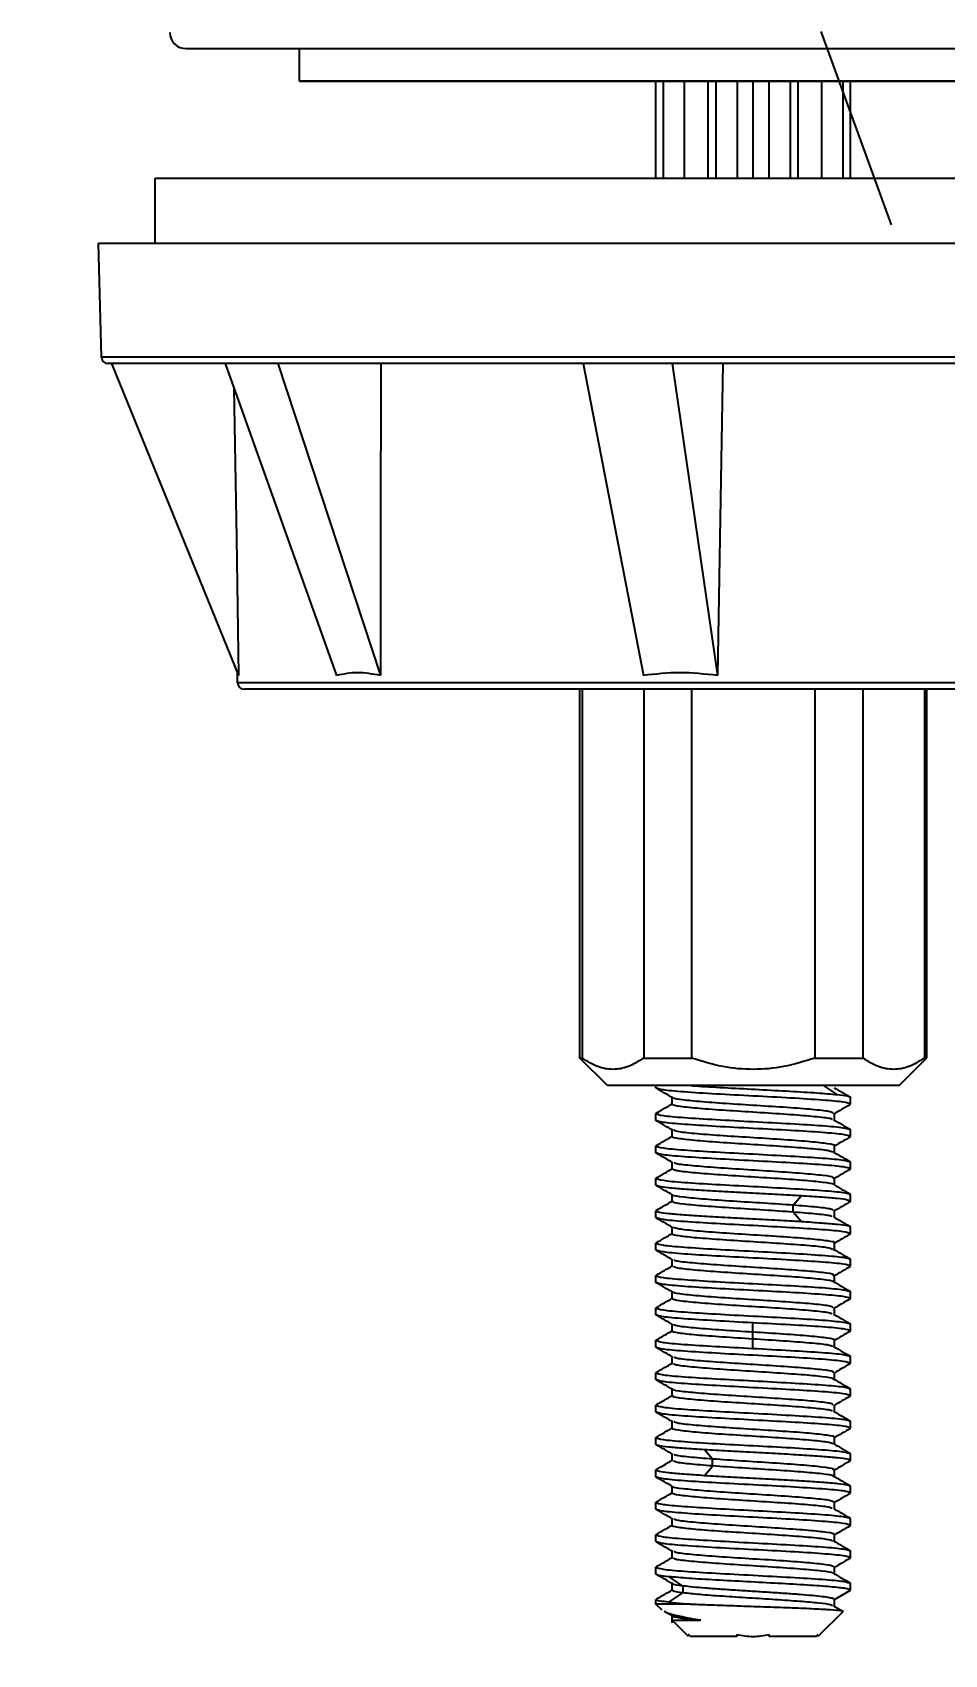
# Model space of a CAD drawing. Header units: millimetres. Extents: x 601 to 1195, y -1757 to -1337.
# Drawn here: x 692.1 to 720.2, y -1670.3 to -1620.2 of the extents above; entities that cross this region are included whole.
import ezdxf

# ---------------------------------------------------------------- set-up
doc = ezdxf.new("R2010")
doc.units = ezdxf.units.MM
doc.header["$LTSCALE"] = 0.1
doc.linetypes.add('CENTERX2', pattern=[101.6, 63.5, -12.7, 12.7, -12.7])
doc.layers.get('0').update_dxf_attribs({"lineweight": 13})
doc.layers.add('CENTER', color=1, linetype='CENTERX2')
doc.layers.add('DIM', color=3, linetype='Continuous', lineweight=9)
doc.styles.get("Standard").update_dxf_attribs({"font": 'arial.ttf'})
doc.dimstyles.new('ISO-25', dxfattribs={"dimtxt": 2.5, "dimasz": 2.5, "dimexe": 1.25, "dimexo": 0.625, "dimtad": 1, "dimtxsty": 'Standard', "dimcen": 2.5, "dimadec": 0, "dimazin": 0, "dimtfac": 1, "dimtmove": 0, "dimatfit": 3, "dimfxl": 0, "dimarcsym": 0})

# ---------------------------------------------------------------- blocks, each defined once
blk = doc.blocks.new('*D85')
at = {"layer": 'Defpoints', "color": 0}
for p in [(721.294, -1488.376), (692.056, -1553.371), (712.748, -1560.584), (718.649, -1626.434), (721.294, -1682.788)]:
    blk.add_point(p, dxfattribs=at)
at = {"layer": 'DIM', "color": 0, "linetype": 'ByBlock', "lineweight": -2}
blk.add_arc((721.294, -1633.701), 73.614, 91.9459, 108.0541, dxfattribs=at)
at = {"layer": 'DIM', "color": 0}
for points in [[(718.787, -1559.712), (718.801, -1560.545), (721.294, -1560.086)], [(698.616, -1564.105), (698.344, -1563.317), (696.116, -1564.526)]]:
    blk.add_solid(points, dxfattribs=at)
at = {"layer": 'DIM', "color": 0, "insert": (707.959, -1558.075), "char_height": 5, "attachment_point": 5, "rotation": 10}
blk.add_mtext('20°', dxfattribs=at)

msp = doc.modelspace()

# ---------------------------------------------------------------- linework, layer by layer
at = {"color": 7, "linetype": 'Continuous', "lineweight": 25}
for p, q in [((696.793, -1620.735), (745.793, -1620.735)), ((700.293, -1621.735), (700.293, -1620.735)), ((700.293, -1621.735), (700.293, -1620.735)), ((700.293, -1621.735), (742.293, -1621.735)), ((742.293, -1621.735), (700.293, -1621.735)), ((711.293, -1624.735), (711.293, -1621.735)), ((711.521, -1624.735), (711.521, -1621.735)), ((712.172, -1624.735), (712.172, -1621.735)), ((712.904, -1624.735), (712.904, -1621.735)), ((713.145, -1624.735), (713.145, -1621.735)), ((713.805, -1624.735), (713.805, -1621.735)), ((714.293, -1624.735), (714.293, -1621.735)), ((714.781, -1624.735), (714.781, -1621.735)), ((715.441, -1624.735), (715.441, -1621.735)), ((715.682, -1624.735), (715.682, -1621.735)), ((716.414, -1624.735), (716.414, -1621.735)), ((717.065, -1624.735), (717.065, -1621.735)), ((717.293, -1624.735), (717.293, -1621.735)), ((695.838, -1626.735), (695.838, -1624.735)), ((695.838, -1624.735), (721.693, -1624.735)), ((694.185, -1630.258), (694.093, -1626.735)), ((694.093, -1626.735), (745.887, -1626.735)), ((697.594, -1630.258), (694.185, -1630.258)), ((745.795, -1630.258), (697.594, -1630.258)), ((697.77, -1630.454), (694.386, -1630.454)), ((694.491, -1630.454), (698.415, -1640.081)), ((745.619, -1630.454), (697.77, -1630.454)), ((698.001, -1630.454), (701.438, -1640.081)), ((699.631, -1630.454), (702.795, -1640.081)), ((709.046, -1630.454), (710.905, -1640.081)), ((711.788, -1630.454), (713.189, -1640.081)), ((698.385, -1640.306), (698.38, -1639.994)), ((742.333, -1640.306), (698.385, -1640.306)), ((742.155, -1640.504), (698.586, -1640.504)), ((708.943, -1651.885), (708.943, -1640.504)), ((709.011, -1640.504), (709.011, -1651.885)), ((710.915, -1640.504), (710.915, -1651.885)), ((712.39, -1640.504), (712.39, -1651.885)), ((716.196, -1640.504), (716.196, -1651.885)), ((717.671, -1640.504), (717.671, -1651.885)), ((719.575, -1640.504), (719.575, -1651.885)), ((719.643, -1640.504), (719.643, -1651.885)), ((708.943, -1651.885), (709.011, -1651.885)), ((709.793, -1652.735), (708.943, -1651.885)), ((710.915, -1651.885), (712.39, -1651.885)), ((716.196, -1651.885), (717.671, -1651.885)), ((718.793, -1652.735), (719.643, -1651.885)), ((719.575, -1651.885), (719.643, -1651.885)), ((718.793, -1652.735), (709.793, -1652.735)), ((711.293, -1652.809), (711.293, -1652.735)), ((716.878, -1653.014), (716.447, -1652.725)), ((711.794, -1653.31), (711.794, -1653.106)), ((717.239, -1653.324), (717.293, -1653.309)), ((717.293, -1653.309), (717.293, -1653.097)), ((711.357, -1653.58), (711.293, -1653.597)), ((711.293, -1653.809), (711.293, -1653.597)), ((716.792, -1653.596), (716.792, -1653.8)), ((711.793, -1654.31), (711.793, -1654.106)), ((717.233, -1654.325), (717.293, -1654.309)), ((717.293, -1654.309), (717.293, -1654.097)), ((711.354, -1654.581), (711.293, -1654.597)), ((711.293, -1654.809), (711.293, -1654.597)), ((716.793, -1654.596), (716.793, -1654.801)), ((711.793, -1655.311), (711.793, -1655.106)), ((717.229, -1655.326), (717.293, -1655.309)), ((717.293, -1655.309), (717.293, -1655.097)), ((711.347, -1655.583), (711.293, -1655.597)), ((711.293, -1655.809), (711.293, -1655.597)), ((716.792, -1655.596), (716.792, -1655.801)), ((711.795, -1656.31), (711.795, -1656.107)), ((715.527, -1656.641), (715.527, -1656.43)), ((715.528, -1656.429), (715.775, -1656.14)), ((717.247, -1656.321), (717.293, -1656.309)), ((717.293, -1656.309), (717.293, -1656.097)), ((711.345, -1656.583), (711.293, -1656.597)), ((711.293, -1656.809), (711.293, -1656.597)), ((715.775, -1656.931), (715.528, -1656.642)), ((716.793, -1656.596), (716.793, -1656.801)), ((711.794, -1657.311), (711.794, -1657.106)), ((717.248, -1657.321), (717.293, -1657.309)), ((717.293, -1657.309), (717.293, -1657.097)), ((711.347, -1657.583), (711.293, -1657.597)), ((711.293, -1657.809), (711.293, -1657.597)), ((716.792, -1657.597), (716.792, -1657.801)), ((711.795, -1658.31), (711.795, -1658.107)), ((717.243, -1658.322), (717.293, -1658.309)), ((717.293, -1658.309), (717.293, -1658.097)), ((711.351, -1658.582), (711.293, -1658.597)), ((711.293, -1658.809), (711.293, -1658.597)), ((716.79, -1658.596), (716.79, -1658.8)), ((711.796, -1659.31), (711.796, -1659.107)), ((717.24, -1659.323), (717.293, -1659.309)), ((717.293, -1659.309), (717.293, -1659.097)), ((711.351, -1659.582), (711.293, -1659.597)), ((711.293, -1659.809), (711.293, -1659.597)), ((716.79, -1659.596), (716.79, -1659.8)), ((711.796, -1660.31), (711.796, -1660.106)), ((714.281, -1660.346), (714.278, -1660.057)), ((714.281, -1660.558), (714.281, -1660.347)), ((717.233, -1660.325), (717.293, -1660.309)), ((717.293, -1660.309), (717.293, -1660.097)), ((711.353, -1660.581), (711.293, -1660.597)), ((711.293, -1660.809), (711.293, -1660.597)), ((714.278, -1660.848), (714.281, -1660.559)), ((716.79, -1660.596), (716.79, -1660.8)), ((711.796, -1661.31), (711.796, -1661.106)), ((717.236, -1661.324), (717.293, -1661.309)), ((717.293, -1661.309), (717.293, -1661.097)), ((711.345, -1661.583), (711.293, -1661.597)), ((711.293, -1661.809), (711.293, -1661.597)), ((716.79, -1661.596), (716.79, -1661.8)), ((711.796, -1662.31), (711.796, -1662.106)), ((717.236, -1662.324), (717.293, -1662.309)), ((717.293, -1662.309), (717.293, -1662.097)), ((711.342, -1662.584), (711.293, -1662.597)), ((711.293, -1662.809), (711.293, -1662.597)), ((716.791, -1662.596), (716.791, -1662.8)), ((711.794, -1663.309), (711.794, -1663.106)), ((717.24, -1663.323), (717.293, -1663.309)), ((717.293, -1663.309), (717.293, -1663.097)), ((711.338, -1663.585), (711.293, -1663.597)), ((711.293, -1663.809), (711.293, -1663.597)), ((713.036, -1664.262), (712.785, -1663.974)), ((716.792, -1663.596), (716.792, -1663.8)), ((711.793, -1664.31), (711.793, -1664.105)), ((713.037, -1664.475), (713.037, -1664.264)), ((717.241, -1664.323), (717.293, -1664.309)), ((717.293, -1664.309), (717.293, -1664.097)), ((711.339, -1664.585), (711.293, -1664.597)), ((711.293, -1664.809), (711.293, -1664.597)), ((712.785, -1664.765), (713.036, -1664.476)), ((716.791, -1664.596), (716.791, -1664.799)), ((711.794, -1665.31), (711.794, -1665.105)), ((717.238, -1665.324), (717.293, -1665.309)), ((717.293, -1665.309), (717.293, -1665.097)), ((711.357, -1665.58), (711.293, -1665.597)), ((711.293, -1665.809), (711.293, -1665.597)), ((716.793, -1665.595), (716.793, -1665.8)), ((711.793, -1666.31), (711.793, -1666.106)), ((717.231, -1666.326), (717.293, -1666.309)), ((717.293, -1666.309), (717.293, -1666.097)), ((711.353, -1666.581), (711.293, -1666.597)), ((711.293, -1666.809), (711.293, -1666.597)), ((716.793, -1666.597), (716.793, -1666.801)), ((711.794, -1667.311), (711.794, -1667.106)), ((717.229, -1667.326), (717.293, -1667.309)), ((717.293, -1667.309), (717.293, -1667.097)), ((711.347, -1667.583), (711.293, -1667.597)), ((711.293, -1667.809), (711.293, -1667.597)), ((712.126, -1668.18), (711.693, -1667.891)), ((716.792, -1667.596), (716.792, -1667.801)), ((711.693, -1668.681), (712.126, -1668.392)), ((711.796, -1668.314), (711.796, -1668.102)), ((712.127, -1668.392), (712.127, -1668.181)), ((717.285, -1668.319), (716.791, -1668.605)), ((717.247, -1668.323), (717.293, -1668.309)), ((717.293, -1668.309), (717.293, -1668.097)), ((711.293, -1668.735), (711.293, -1668.597)), ((711.486, -1668.929), (711.293, -1668.735)), ((712.351, -1668.735), (711.293, -1668.735)), ((711.808, -1669.115), (711.543, -1668.961)), ((711.692, -1668.681), (712.351, -1668.735)), ((717.063, -1668.965), (716.287, -1669.742)), ((716.772, -1668.789), (717.039, -1668.943)), ((716.791, -1668.596), (716.791, -1668.8)), ((711.793, -1669.235), (712.287, -1669.729)), ((711.794, -1669.311), (711.794, -1669.107)), ((713.787, -1669.735), (712.357, -1669.735)), ((716.229, -1669.735), (714.787, -1669.735))]:
    msp.add_line(p, q, dxfattribs=at)
at = {"color": 7, "linetype": 'Continuous', "lineweight": 25, "flags": 128}
for points in [[(702.803, -1630.454), (702.798, -1635.845), (702.795, -1640.081)], [(713.354, -1630.454), (713.261, -1635.845), (713.189, -1640.081)], [(698.273, -1631.217), (698.347, -1635.845), (698.415, -1640.081)]]:
    msp.add_lwpolyline(points, dxfattribs=at)
at = {"color": 7, "linetype": 'Continuous', "lineweight": 25}
for centre, radius, start in [((696.793, -1620.235), 0.5, 180), ((694.386, -1630.253), 0.201, 181.5), ((698.586, -1640.303), 0.201, 181)]:
    msp.add_arc(centre, radius, start, 270, dxfattribs=at)
for points in [[(702.795, -1640.081), (702.554, -1640.038), (702.072, -1639.951), (701.649, -1640.038), (701.438, -1640.081)], [(713.189, -1640.081), (712.801, -1640.038), (712.025, -1639.951), (711.278, -1640.038), (710.905, -1640.081)], [(717.293, -1653.309), (717.248, -1653.288), (717.158, -1653.246), (716.464, -1653.184), (715.472, -1653.121), (714.293, -1653.059), (713.114, -1652.996), (712.122, -1652.934), (711.428, -1652.871), (711.338, -1652.83), (711.293, -1652.809)], [(716.879, -1653.013), (716.999, -1653.027), (717.238, -1653.055), (717.275, -1653.083), (717.293, -1653.097)], [(711.293, -1653.597), (711.338, -1653.618), (711.428, -1653.66), (712.122, -1653.722), (713.114, -1653.785), (714.293, -1653.847), (715.472, -1653.91), (716.464, -1653.972), (717.158, -1654.035), (717.248, -1654.077), (717.293, -1654.097)], [(717.293, -1654.309), (717.248, -1654.288), (717.158, -1654.246), (716.464, -1654.184), (715.472, -1654.121), (714.293, -1654.059), (713.114, -1653.996), (712.122, -1653.934), (711.428, -1653.871), (711.338, -1653.83), (711.293, -1653.809)], [(711.293, -1654.597), (711.338, -1654.618), (711.428, -1654.66), (712.122, -1654.722), (713.114, -1654.785), (714.293, -1654.847), (715.472, -1654.91), (716.464, -1654.972), (717.158, -1655.035), (717.248, -1655.077), (717.293, -1655.097)], [(717.293, -1655.309), (717.248, -1655.288), (717.158, -1655.246), (716.464, -1655.184), (715.472, -1655.121), (714.293, -1655.059), (713.114, -1654.996), (712.122, -1654.934), (711.428, -1654.871), (711.338, -1654.83), (711.293, -1654.809)], [(711.293, -1655.597), (711.338, -1655.618), (711.428, -1655.66), (712.122, -1655.722), (713.114, -1655.785), (714.293, -1655.847), (715.472, -1655.91), (716.464, -1655.972), (717.158, -1656.035), (717.248, -1656.077), (717.293, -1656.097)], [(715.776, -1656.141), (715.539, -1656.127), (715.066, -1656.1), (714.277, -1656.058), (713.496, -1656.016), (712.767, -1655.975), (712.142, -1655.933), (711.665, -1655.892), (711.352, -1655.85), (711.313, -1655.823), (711.293, -1655.809)], [(717.293, -1656.309), (717.273, -1656.295), (717.233, -1656.267), (716.913, -1656.225), (716.434, -1656.183), (715.995, -1656.155), (715.776, -1656.141)], [(711.293, -1656.597), (711.313, -1656.611), (711.352, -1656.639), (711.665, -1656.681), (712.142, -1656.722), (712.767, -1656.764), (713.496, -1656.805), (714.277, -1656.847), (715.066, -1656.888), (715.539, -1656.916), (715.776, -1656.93)], [(717.293, -1657.309), (717.248, -1657.288), (717.158, -1657.246), (716.464, -1657.184), (715.472, -1657.121), (714.293, -1657.059), (713.114, -1656.996), (712.122, -1656.934), (711.428, -1656.871), (711.338, -1656.83), (711.293, -1656.809)], [(715.776, -1656.93), (715.995, -1656.944), (716.434, -1656.972), (716.913, -1657.014), (717.233, -1657.056), (717.273, -1657.083), (717.293, -1657.097)], [(711.293, -1657.597), (711.338, -1657.618), (711.428, -1657.66), (712.122, -1657.722), (713.114, -1657.785), (714.293, -1657.847), (715.472, -1657.91), (716.464, -1657.972), (717.158, -1658.035), (717.248, -1658.077), (717.293, -1658.097)], [(717.293, -1658.309), (717.248, -1658.288), (717.158, -1658.246), (716.464, -1658.184), (715.472, -1658.121), (714.293, -1658.059), (713.114, -1657.996), (712.122, -1657.934), (711.428, -1657.871), (711.338, -1657.83), (711.293, -1657.809)], [(711.293, -1658.597), (711.338, -1658.618), (711.428, -1658.66), (712.122, -1658.722), (713.114, -1658.785), (714.293, -1658.847), (715.472, -1658.91), (716.464, -1658.972), (717.158, -1659.035), (717.248, -1659.077), (717.293, -1659.097)], [(717.293, -1659.309), (717.248, -1659.288), (717.158, -1659.246), (716.464, -1659.184), (715.472, -1659.121), (714.293, -1659.059), (713.114, -1658.996), (712.122, -1658.934), (711.428, -1658.871), (711.338, -1658.83), (711.293, -1658.809)], [(711.293, -1659.597), (711.338, -1659.618), (711.428, -1659.66), (712.122, -1659.722), (713.114, -1659.785), (714.293, -1659.847), (715.472, -1659.91), (716.464, -1659.972), (717.158, -1660.035), (717.248, -1660.077), (717.293, -1660.097)], [(714.278, -1660.058), (713.886, -1660.037), (713.103, -1659.996), (712.117, -1659.933), (711.427, -1659.871), (711.338, -1659.83), (711.293, -1659.809)], [(717.293, -1660.309), (717.248, -1660.288), (717.157, -1660.246), (716.459, -1660.183), (715.462, -1660.121), (714.673, -1660.079), (714.278, -1660.058)], [(711.293, -1660.597), (711.338, -1660.618), (711.427, -1660.66), (712.117, -1660.722), (713.103, -1660.784), (713.886, -1660.826), (714.278, -1660.847)], [(717.293, -1661.309), (717.248, -1661.288), (717.158, -1661.246), (716.464, -1661.184), (715.472, -1661.121), (714.293, -1661.059), (713.114, -1660.996), (712.122, -1660.934), (711.428, -1660.871), (711.338, -1660.83), (711.293, -1660.809)], [(714.278, -1660.847), (714.673, -1660.868), (715.462, -1660.909), (716.459, -1660.972), (717.157, -1661.035), (717.248, -1661.077), (717.293, -1661.097)], [(711.293, -1661.597), (711.338, -1661.618), (711.428, -1661.66), (712.122, -1661.722), (713.114, -1661.785), (714.293, -1661.847), (715.472, -1661.91), (716.464, -1661.972), (717.158, -1662.035), (717.248, -1662.077), (717.293, -1662.097)], [(717.293, -1662.309), (717.248, -1662.288), (717.158, -1662.246), (716.464, -1662.184), (715.472, -1662.121), (714.293, -1662.059), (713.114, -1661.996), (712.122, -1661.934), (711.428, -1661.871), (711.338, -1661.83), (711.293, -1661.809)], [(711.293, -1662.597), (711.338, -1662.618), (711.428, -1662.66), (712.122, -1662.722), (713.114, -1662.785), (714.293, -1662.847), (715.472, -1662.91), (716.464, -1662.972), (717.158, -1663.035), (717.248, -1663.077), (717.293, -1663.097)], [(717.293, -1663.309), (717.248, -1663.288), (717.158, -1663.246), (716.464, -1663.184), (715.472, -1663.121), (714.293, -1663.059), (713.114, -1662.996), (712.122, -1662.934), (711.428, -1662.871), (711.338, -1662.83), (711.293, -1662.809)], [(711.293, -1663.597), (711.338, -1663.618), (711.428, -1663.66), (712.122, -1663.722), (713.114, -1663.785), (714.293, -1663.847), (715.472, -1663.91), (716.464, -1663.972), (717.158, -1664.035), (717.248, -1664.077), (717.293, -1664.097)], [(712.784, -1663.975), (712.569, -1663.961), (712.137, -1663.933), (711.666, -1663.892), (711.352, -1663.85), (711.313, -1663.823), (711.293, -1663.809)], [(717.293, -1664.309), (717.273, -1664.295), (717.233, -1664.267), (716.917, -1664.225), (716.437, -1664.184), (715.806, -1664.142), (715.072, -1664.1), (714.287, -1664.058), (713.494, -1664.017), (713.021, -1663.989), (712.784, -1663.975)], [(711.293, -1664.597), (711.313, -1664.611), (711.352, -1664.639), (711.666, -1664.681), (712.137, -1664.722), (712.569, -1664.75), (712.784, -1664.764)], [(717.293, -1665.309), (717.248, -1665.288), (717.158, -1665.246), (716.464, -1665.184), (715.472, -1665.121), (714.293, -1665.059), (713.114, -1664.996), (712.122, -1664.934), (711.428, -1664.871), (711.338, -1664.83), (711.293, -1664.809)], [(712.784, -1664.764), (713.021, -1664.778), (713.494, -1664.805), (714.287, -1664.847), (715.072, -1664.889), (715.806, -1664.931), (716.437, -1664.972), (716.917, -1665.014), (717.233, -1665.056), (717.273, -1665.084), (717.293, -1665.097)], [(711.293, -1665.597), (711.338, -1665.618), (711.428, -1665.66), (712.122, -1665.722), (713.114, -1665.785), (714.293, -1665.847), (715.472, -1665.91), (716.464, -1665.972), (717.158, -1666.035), (717.248, -1666.077), (717.293, -1666.097)], [(717.293, -1666.309), (717.248, -1666.288), (717.158, -1666.246), (716.464, -1666.184), (715.472, -1666.121), (714.293, -1666.059), (713.114, -1665.996), (712.122, -1665.934), (711.428, -1665.871), (711.338, -1665.83), (711.293, -1665.809)], [(711.293, -1666.597), (711.338, -1666.618), (711.428, -1666.66), (712.122, -1666.722), (713.114, -1666.785), (714.293, -1666.847), (715.472, -1666.91), (716.464, -1666.972), (717.158, -1667.035), (717.248, -1667.077), (717.293, -1667.097)], [(717.293, -1667.309), (717.248, -1667.288), (717.158, -1667.246), (716.464, -1667.184), (715.472, -1667.121), (714.293, -1667.059), (713.114, -1666.996), (712.122, -1666.934), (711.428, -1666.871), (711.338, -1666.83), (711.293, -1666.809)], [(711.293, -1667.597), (711.338, -1667.618), (711.428, -1667.66), (712.122, -1667.722), (713.114, -1667.785), (714.293, -1667.847), (715.472, -1667.91), (716.464, -1667.972), (717.158, -1668.035), (717.248, -1668.077), (717.293, -1668.097)], [(711.692, -1667.892), (711.577, -1667.878), (711.346, -1667.85), (711.311, -1667.823), (711.293, -1667.809)], [(717.293, -1668.309), (717.262, -1668.291), (717.199, -1668.257), (716.711, -1668.205), (715.989, -1668.152), (715.081, -1668.1), (714.089, -1668.048), (713.124, -1667.996), (712.263, -1667.944), (711.883, -1667.909), (711.692, -1667.892)], [(711.793, -1669.235), (711.804, -1669.235), (711.827, -1669.235), (712.009, -1669.235), (712.284, -1669.235), (712.544, -1669.235), (712.675, -1669.235)]]:
    msp.add_open_spline(points, degree=3, dxfattribs=at)
for points, knots in [([(710.915, -1651.885), (710.754, -1651.985), (710.445, -1652.179), (709.963, -1652.263), (709.481, -1652.179), (709.171, -1651.985), (709.011, -1651.885)], [0, 0, 0, 0, 0.2583564, 0.500045, 0.7417111, 1, 1, 1, 1]), ([(716.196, -1651.885), (715.876, -1651.985), (715.256, -1652.179), (714.293, -1652.263), (713.329, -1652.179), (712.71, -1651.985), (712.39, -1651.885)], [0, 0, 0, 0, 0.258356, 0.500045, 0.741711, 1, 1, 1, 1]), ([(719.575, -1651.885), (719.415, -1651.985), (719.105, -1652.179), (718.623, -1652.263), (718.141, -1652.179), (717.832, -1651.985), (717.671, -1651.885)], [0, 0, 0, 0, 0.258356, 0.500045, 0.741711, 1, 1, 1, 1]), ([(711.811, -1653.115), (711.727, -1653.066), (711.557, -1652.967), (711.387, -1652.869), (711.302, -1652.82)], [0, 0, 0, 0, 0.499781, 1, 1, 1, 1]), ([(712.375, -1652.735), (712.454, -1652.741), (712.762, -1652.765), (713.499, -1652.805), (714.475, -1652.857), (715.441, -1652.909), (716.302, -1652.961), (716.686, -1652.995), (716.879, -1653.013)], [0, 0, 0, 0, 0.064145, 0.251316, 0.438487, 0.625658, 0.812829, 1, 1, 1, 1]), ([(716.788, -1652.803), (716.873, -1652.852), (717.042, -1652.95), (717.211, -1653.048), (717.296, -1653.097)], [0, 0, 0, 0, 0.4999554, 1, 1, 1, 1]), ([(711.305, -1653.584), (711.389, -1653.535), (711.553, -1653.44), (711.716, -1653.345), (711.794, -1653.3)], [0, 0, 0, 0, 0.520263, 1, 1, 1, 1]), ([(716.728, -1653.789), (716.723, -1653.781), (716.707, -1653.752), (716.297, -1653.704), (715.578, -1653.642), (714.647, -1653.581), (713.671, -1653.52), (712.783, -1653.459), (712.128, -1653.397), (711.799, -1653.347), (711.83, -1653.318), (711.84, -1653.309)], [0, 0, 0, 0, 0.0506371, 0.1782662, 0.3055527, 0.4331657, 0.5604767, 0.6880651, 0.8154096, 0.9429658, 1, 1, 1, 1]), ([(716.756, -1653.596), (716.752, -1653.581), (716.743, -1653.546), (716.304, -1653.491), (715.578, -1653.43), (714.647, -1653.369), (713.671, -1653.307), (712.78, -1653.246), (712.135, -1653.185), (711.816, -1653.141), (711.831, -1653.117), (711.834, -1653.114)], [0, 0, 0, 0, 0.090639, 0.217742, 0.344504, 0.47159, 0.598376, 0.725438, 0.852257, 0.979287, 1, 1, 1, 1]), ([(717.284, -1653.32), (717.199, -1653.369), (717.035, -1653.464), (716.871, -1653.56), (716.792, -1653.605)], [0, 0, 0, 0, 0.518271, 1, 1, 1, 1]), ([(711.812, -1654.116), (711.727, -1654.067), (711.557, -1653.968), (711.387, -1653.87), (711.302, -1653.821)], [0, 0, 0, 0, 0.499787, 1, 1, 1, 1]), ([(716.772, -1653.788), (716.857, -1653.837), (717.027, -1653.936), (717.197, -1654.035), (717.282, -1654.084)], [0, 0, 0, 0, 0.4998245, 1, 1, 1, 1]), ([(711.303, -1654.584), (711.388, -1654.535), (711.552, -1654.44), (711.715, -1654.346), (711.793, -1654.3)], [0, 0, 0, 0, 0.520699, 1, 1, 1, 1]), ([(716.744, -1654.791), (716.707, -1654.775), (716.622, -1654.739), (716.086, -1654.683), (715.275, -1654.621), (714.315, -1654.56), (713.357, -1654.499), (712.52, -1654.438), (711.987, -1654.376), (711.745, -1654.333), (711.806, -1654.311), (711.813, -1654.308)], [0, 0, 0, 0, 0.097129, 0.223991, 0.350854, 0.47776, 0.604578, 0.731525, 0.8583, 0.985283, 1, 1, 1, 1]), ([(716.783, -1654.597), (716.787, -1654.595), (716.849, -1654.574), (716.616, -1654.531), (716.102, -1654.47), (715.272, -1654.409), (714.317, -1654.348), (713.352, -1654.287), (712.531, -1654.225), (711.974, -1654.168), (711.878, -1654.131), (711.835, -1654.114)], [0, 0, 0, 0, 0.0083077, 0.1351953, 0.2620389, 0.3888824, 0.5157699, 0.6425684, 0.7694964, 0.8962523, 1, 1, 1, 1]), ([(717.283, -1654.322), (717.198, -1654.371), (717.034, -1654.466), (716.871, -1654.56), (716.793, -1654.606)], [0, 0, 0, 0, 0.520738, 1, 1, 1, 1]), ([(711.814, -1655.118), (711.729, -1655.069), (711.559, -1654.97), (711.389, -1654.872), (711.304, -1654.822)], [0, 0, 0, 0, 0.499814, 1, 1, 1, 1]), ([(716.774, -1654.79), (716.859, -1654.839), (717.029, -1654.938), (717.199, -1655.036), (717.284, -1655.085)], [0, 0, 0, 0, 0.499791, 1, 1, 1, 1]), ([(711.301, -1655.586), (711.386, -1655.537), (711.55, -1655.442), (711.714, -1655.347), (711.793, -1655.301)], [0, 0, 0, 0, 0.518313, 1, 1, 1, 1]), ([(716.757, -1655.791), (716.759, -1655.789), (716.778, -1655.766), (716.47, -1655.723), (715.843, -1655.662), (714.958, -1655.601), (713.984, -1655.539), (713.05, -1655.478), (712.309, -1655.417), (711.856, -1655.361), (711.836, -1655.325), (711.828, -1655.309)], [0, 0, 0, 0, 0.0149267, 0.1420225, 0.2687932, 0.3959051, 0.5226617, 0.6497806, 0.7765344, 0.9036509, 1, 1, 1, 1]), ([(716.749, -1655.597), (716.76, -1655.588), (716.797, -1655.56), (716.48, -1655.511), (715.842, -1655.449), (714.959, -1655.388), (713.984, -1655.327), (713.048, -1655.266), (712.313, -1655.204), (711.89, -1655.155), (711.865, -1655.125), (711.857, -1655.116)], [0, 0, 0, 0, 0.05136, 0.178915, 0.306144, 0.433715, 0.560929, 0.688507, 0.815718, 0.943293, 1, 1, 1, 1]), ([(717.282, -1655.322), (717.197, -1655.372), (717.033, -1655.466), (716.87, -1655.561), (716.792, -1655.606)], [0, 0, 0, 0, 0.520849, 1, 1, 1, 1]), ([(711.814, -1656.118), (711.729, -1656.069), (711.559, -1655.97), (711.39, -1655.872), (711.305, -1655.822)], [0, 0, 0, 0, 0.499845, 1, 1, 1, 1]), ([(716.775, -1655.791), (716.86, -1655.84), (717.03, -1655.939), (717.2, -1656.037), (717.285, -1656.087)], [0, 0, 0, 0, 0.49978, 1, 1, 1, 1]), ([(711.301, -1656.587), (711.386, -1656.538), (711.551, -1656.442), (711.715, -1656.347), (711.795, -1656.301)], [0, 0, 0, 0, 0.517025, 1, 1, 1, 1]), ([(715.527, -1656.641), (715.232, -1656.621), (714.64, -1656.58), (713.655, -1656.519), (712.766, -1656.457), (712.127, -1656.396), (711.791, -1656.347), (711.828, -1656.318), (711.839, -1656.309)], [0, 0, 0, 0, 0.1839762, 0.36836, 0.5525104, 0.7368443, 0.9210605, 1, 1, 1, 1]), ([(715.528, -1656.429), (715.233, -1656.408), (714.64, -1656.367), (713.656, -1656.306), (712.762, -1656.245), (712.136, -1656.184), (711.81, -1656.141), (711.827, -1656.118), (711.828, -1656.116)], [0, 0, 0, 0, 0.195689, 0.391811, 0.587684, 0.783753, 0.979697, 1, 1, 1, 1]), ([(716.758, -1656.596), (716.751, -1656.581), (716.734, -1656.546), (716.306, -1656.49), (715.787, -1656.449), (715.528, -1656.429)], [0, 0, 0, 0, 0.269465, 0.635137, 1, 1, 1, 1]), ([(717.29, -1656.318), (717.205, -1656.367), (717.039, -1656.463), (716.874, -1656.559), (716.793, -1656.606)], [0, 0, 0, 0, 0.512581, 1, 1, 1, 1]), ([(711.805, -1657.113), (711.72, -1657.064), (711.55, -1656.965), (711.38, -1656.867), (711.296, -1656.817)], [0, 0, 0, 0, 0.499847, 1, 1, 1, 1]), ([(716.727, -1656.789), (716.72, -1656.78), (716.698, -1656.751), (716.299, -1656.702), (715.784, -1656.661), (715.527, -1656.641)], [0, 0, 0, 0, 0.170361, 0.58564, 1, 1, 1, 1]), ([(716.77, -1656.788), (716.855, -1656.837), (717.025, -1656.936), (717.195, -1657.035), (717.281, -1657.084)], [0, 0, 0, 0, 0.499744, 1, 1, 1, 1]), ([(711.301, -1657.586), (711.386, -1657.537), (711.55, -1657.442), (711.714, -1657.347), (711.794, -1657.301)], [0, 0, 0, 0, 0.5172424, 1, 1, 1, 1]), ([(716.747, -1657.792), (716.709, -1657.775), (716.621, -1657.739), (716.071, -1657.681), (715.259, -1657.62), (714.296, -1657.559), (713.34, -1657.498), (712.506, -1657.437), (711.981, -1657.376), (711.743, -1657.333), (711.803, -1657.311), (711.807, -1657.309)], [0, 0, 0, 0, 0.1014838, 0.2282224, 0.3553161, 0.4820687, 0.6091464, 0.7359233, 0.8629765, 0.9897868, 1, 1, 1, 1]), ([(716.778, -1657.597), (716.783, -1657.595), (716.844, -1657.573), (716.613, -1657.53), (716.085, -1657.469), (715.256, -1657.408), (714.298, -1657.347), (713.335, -1657.286), (712.518, -1657.224), (711.96, -1657.166), (711.867, -1657.128), (711.824, -1657.111)], [0, 0, 0, 0, 0.0114652, 0.1374802, 0.2631361, 0.3891441, 0.5148137, 0.6408057, 0.7664995, 0.892467, 1, 1, 1, 1]), ([(717.29, -1657.317), (717.205, -1657.366), (717.039, -1657.463), (716.873, -1657.559), (716.792, -1657.607)], [0, 0, 0, 0, 0.511359, 1, 1, 1, 1]), ([(711.807, -1658.113), (711.722, -1658.064), (711.552, -1657.965), (711.382, -1657.867), (711.297, -1657.818)], [0, 0, 0, 0, 0.499836, 1, 1, 1, 1]), ([(716.774, -1657.79), (716.859, -1657.84), (717.028, -1657.938), (717.198, -1658.037), (717.283, -1658.086)], [0, 0, 0, 0, 0.499857, 1, 1, 1, 1]), ([(711.305, -1658.585), (711.389, -1658.536), (711.553, -1658.441), (711.716, -1658.346), (711.795, -1658.301)], [0, 0, 0, 0, 0.518629, 1, 1, 1, 1]), ([(716.754, -1658.791), (716.756, -1658.788), (716.773, -1658.765), (716.463, -1658.722), (715.827, -1658.661), (714.941, -1658.6), (713.966, -1658.538), (713.032, -1658.477), (712.301, -1658.416), (711.848, -1658.36), (711.835, -1658.324), (711.83, -1658.309)], [0, 0, 0, 0, 0.015642, 0.142676, 0.2698, 0.39688, 0.523959, 0.651083, 0.778118, 0.905282, 1, 1, 1, 1]), ([(716.748, -1658.596), (716.758, -1658.588), (716.793, -1658.559), (716.473, -1658.509), (715.826, -1658.448), (714.942, -1658.387), (713.966, -1658.326), (713.03, -1658.265), (712.304, -1658.203), (711.874, -1658.153), (711.856, -1658.122), (711.85, -1658.112)], [0, 0, 0, 0, 0.053061, 0.179245, 0.305518, 0.431746, 0.557975, 0.684247, 0.810431, 0.936744, 1, 1, 1, 1]), ([(717.287, -1658.318), (717.202, -1658.368), (717.036, -1658.464), (716.871, -1658.56), (716.79, -1658.607)], [0, 0, 0, 0, 0.513454, 1, 1, 1, 1]), ([(711.81, -1659.115), (711.726, -1659.066), (711.556, -1658.967), (711.386, -1658.868), (711.301, -1658.819)], [0, 0, 0, 0, 0.499818, 1, 1, 1, 1]), ([(716.773, -1658.79), (716.857, -1658.839), (717.027, -1658.938), (717.197, -1659.036), (717.281, -1659.086)], [0, 0, 0, 0, 0.4998554, 1, 1, 1, 1]), ([(711.305, -1659.586), (711.389, -1659.536), (711.553, -1659.441), (711.717, -1659.346), (711.796, -1659.3)], [0, 0, 0, 0, 0.517821, 1, 1, 1, 1]), ([(716.729, -1659.79), (716.723, -1659.781), (716.702, -1659.751), (716.276, -1659.701), (715.548, -1659.64), (714.612, -1659.579), (713.639, -1659.518), (712.753, -1659.456), (712.115, -1659.395), (711.791, -1659.346), (711.829, -1659.317), (711.839, -1659.309)], [0, 0, 0, 0, 0.058393, 0.185376, 0.31266, 0.439619, 0.566919, 0.693863, 0.821171, 0.948112, 1, 1, 1, 1]), ([(716.759, -1659.597), (716.753, -1659.581), (716.738, -1659.545), (716.283, -1659.489), (715.548, -1659.428), (714.613, -1659.366), (713.639, -1659.305), (712.75, -1659.244), (712.122, -1659.183), (711.806, -1659.139), (711.826, -1659.116), (711.829, -1659.113)], [0, 0, 0, 0, 0.0965959, 0.2230879, 0.3498799, 0.4763475, 0.6031555, 0.729609, 0.8564238, 0.9828744, 1, 1, 1, 1]), ([(717.284, -1659.319), (717.199, -1659.369), (717.034, -1659.464), (716.87, -1659.56), (716.79, -1659.606)], [0, 0, 0, 0, 0.515714, 1, 1, 1, 1]), ([(711.812, -1660.115), (711.727, -1660.066), (711.557, -1659.967), (711.387, -1659.869), (711.302, -1659.819)], [0, 0, 0, 0, 0.4998, 1, 1, 1, 1]), ([(716.773, -1659.79), (716.857, -1659.839), (717.027, -1659.938), (717.196, -1660.036), (717.281, -1660.085)], [0, 0, 0, 0, 0.499853, 1, 1, 1, 1]), ([(711.305, -1660.585), (711.39, -1660.536), (711.553, -1660.441), (711.717, -1660.345), (711.796, -1660.3)], [0, 0, 0, 0, 0.518173, 1, 1, 1, 1]), ([(714.281, -1660.558), (713.961, -1660.538), (713.322, -1660.497), (712.5, -1660.436), (711.968, -1660.374), (711.745, -1660.332), (711.804, -1660.31), (711.808, -1660.309)], [0, 0, 0, 0, 0.2450857, 0.4907144, 0.7360322, 0.9815942, 1, 1, 1, 1]), ([(714.281, -1660.346), (713.96, -1660.325), (713.318, -1660.284), (712.512, -1660.223), (711.957, -1660.166), (711.874, -1660.129), (711.837, -1660.113)], [0, 0, 0, 0, 0.26297, 0.526522, 0.789741, 1, 1, 1, 1]), ([(716.775, -1660.597), (716.781, -1660.594), (716.839, -1660.572), (716.611, -1660.529), (716.069, -1660.468), (715.241, -1660.407), (714.601, -1660.366), (714.281, -1660.346)], [0, 0, 0, 0, 0.024643, 0.268645, 0.512404, 0.756472, 1, 1, 1, 1]), ([(717.282, -1660.321), (717.197, -1660.37), (717.033, -1660.466), (716.869, -1660.561), (716.79, -1660.607)], [0, 0, 0, 0, 0.517979, 1, 1, 1, 1]), ([(711.813, -1661.116), (711.728, -1661.067), (711.559, -1660.969), (711.389, -1660.87), (711.304, -1660.821)], [0, 0, 0, 0, 0.499856, 1, 1, 1, 1]), ([(716.751, -1660.792), (716.71, -1660.775), (716.621, -1660.738), (716.055, -1660.68), (715.244, -1660.619), (714.601, -1660.578), (714.281, -1660.558)], [0, 0, 0, 0, 0.21616, 0.477412, 0.738995, 1, 1, 1, 1]), ([(716.774, -1660.791), (716.859, -1660.84), (717.029, -1660.939), (717.199, -1661.038), (717.284, -1661.087)], [0, 0, 0, 0, 0.499799, 1, 1, 1, 1]), ([(711.302, -1661.587), (711.387, -1661.538), (711.552, -1661.442), (711.716, -1661.346), (711.796, -1661.3)], [0, 0, 0, 0, 0.515588, 1, 1, 1, 1]), ([(716.752, -1661.792), (716.755, -1661.789), (716.773, -1661.765), (716.451, -1661.721), (715.814, -1661.66), (714.922, -1661.598), (713.948, -1661.537), (713.017, -1661.476), (712.289, -1661.415), (711.844, -1661.359), (711.835, -1661.324), (711.831, -1661.309)], [0, 0, 0, 0, 0.0206004, 0.1470301, 0.2738239, 0.4002563, 0.5270431, 0.6534896, 0.7802604, 0.9067312, 1, 1, 1, 1]), ([(716.748, -1661.596), (716.758, -1661.587), (716.793, -1661.558), (716.46, -1661.508), (715.814, -1661.447), (714.923, -1661.386), (713.948, -1661.325), (713.014, -1661.263), (712.294, -1661.203), (711.876, -1661.153), (711.859, -1661.123), (711.854, -1661.115)], [0, 0, 0, 0, 0.05528, 0.182182, 0.309449, 0.436354, 0.563614, 0.690532, 0.817776, 0.944719, 1, 1, 1, 1]), ([(717.282, -1661.321), (717.197, -1661.37), (717.033, -1661.465), (716.869, -1661.56), (716.79, -1661.606)], [0, 0, 0, 0, 0.517475, 1, 1, 1, 1]), ([(711.813, -1662.116), (711.728, -1662.067), (711.559, -1661.968), (711.389, -1661.87), (711.304, -1661.821)], [0, 0, 0, 0, 0.499859, 1, 1, 1, 1]), ([(716.776, -1661.791), (716.861, -1661.841), (717.03, -1661.939), (717.2, -1662.038), (717.285, -1662.087)], [0, 0, 0, 0, 0.499819, 1, 1, 1, 1]), ([(711.299, -1662.588), (711.384, -1662.539), (711.55, -1662.442), (711.715, -1662.346), (711.796, -1662.3)], [0, 0, 0, 0, 0.513363, 1, 1, 1, 1]), ([(716.734, -1662.794), (716.727, -1662.783), (716.705, -1662.752), (716.265, -1662.7), (715.533, -1662.639), (714.594, -1662.578), (713.62, -1662.516), (712.741, -1662.455), (712.102, -1662.394), (711.791, -1662.345), (711.828, -1662.317), (711.839, -1662.309)], [0, 0, 0, 0, 0.066643, 0.192946, 0.31912, 0.445383, 0.571602, 0.69782, 0.824083, 0.950257, 1, 1, 1, 1]), ([(716.76, -1662.596), (716.752, -1662.58), (716.735, -1662.544), (716.27, -1662.488), (715.533, -1662.426), (714.595, -1662.365), (713.62, -1662.304), (712.737, -1662.243), (712.109, -1662.182), (711.806, -1662.139), (711.825, -1662.116), (711.826, -1662.114)], [0, 0, 0, 0, 0.097906, 0.225031, 0.352027, 0.479111, 0.606151, 0.733191, 0.860276, 0.987271, 1, 1, 1, 1]), ([(717.282, -1662.321), (717.197, -1662.37), (717.033, -1662.465), (716.87, -1662.56), (716.791, -1662.606)], [0, 0, 0, 0, 0.518145, 1, 1, 1, 1]), ([(711.812, -1663.116), (711.727, -1663.066), (711.558, -1662.968), (711.388, -1662.869), (711.303, -1662.82)], [0, 0, 0, 0, 0.499855, 1, 1, 1, 1]), ([(716.779, -1662.793), (716.864, -1662.842), (717.034, -1662.941), (717.204, -1663.039), (717.289, -1663.089)], [0, 0, 0, 0, 0.499838, 1, 1, 1, 1]), ([(711.296, -1663.589), (711.381, -1663.54), (711.547, -1663.443), (711.713, -1663.347), (711.794, -1663.3)], [0, 0, 0, 0, 0.511302, 1, 1, 1, 1]), ([(716.763, -1663.794), (716.717, -1663.776), (716.618, -1663.738), (716.048, -1663.679), (715.226, -1663.618), (714.262, -1663.557), (713.307, -1663.496), (712.483, -1663.435), (711.965, -1663.373), (711.741, -1663.331), (711.802, -1663.309), (711.806, -1663.308)], [0, 0, 0, 0, 0.110817, 0.2367795, 0.3624683, 0.4884551, 0.6141197, 0.7401225, 0.8657731, 0.9917829, 1, 1, 1, 1]), ([(716.777, -1663.596), (716.782, -1663.594), (716.841, -1663.571), (716.597, -1663.528), (716.062, -1663.467), (715.224, -1663.406), (714.264, -1663.345), (713.302, -1663.283), (712.496, -1663.222), (711.956, -1663.165), (711.874, -1663.129), (711.839, -1663.113)], [0, 0, 0, 0, 0.013526, 0.14029, 0.267296, 0.394026, 0.521056, 0.647762, 0.774808, 0.9015, 1, 1, 1, 1]), ([(717.285, -1663.32), (717.2, -1663.369), (717.036, -1663.464), (716.871, -1663.559), (716.792, -1663.605)], [0, 0, 0, 0, 0.516971, 1, 1, 1, 1]), ([(711.817, -1664.119), (711.732, -1664.069), (711.562, -1663.971), (711.391, -1663.872), (711.306, -1663.822)], [0, 0, 0, 0, 0.499748, 1, 1, 1, 1]), ([(716.781, -1663.793), (716.866, -1663.843), (717.036, -1663.941), (717.205, -1664.04), (717.29, -1664.089)], [0, 0, 0, 0, 0.49985, 1, 1, 1, 1]), ([(711.296, -1664.589), (711.381, -1664.539), (711.547, -1664.443), (711.713, -1664.347), (711.793, -1664.3)], [0, 0, 0, 0, 0.512536, 1, 1, 1, 1]), ([(713.037, -1664.475), (712.78, -1664.455), (712.266, -1664.414), (711.848, -1664.358), (711.837, -1664.323), (711.832, -1664.309)], [0, 0, 0, 0, 0.368272, 0.737359, 1, 1, 1, 1]), ([(713.036, -1664.263), (712.781, -1664.242), (712.271, -1664.201), (711.881, -1664.153), (711.862, -1664.125), (711.857, -1664.117)], [0, 0, 0, 0, 0.419634, 0.840197, 1, 1, 1, 1]), ([(716.748, -1664.596), (716.758, -1664.587), (716.793, -1664.557), (716.448, -1664.507), (715.801, -1664.446), (714.907, -1664.385), (713.92, -1664.324), (713.331, -1664.283), (713.036, -1664.262)], [0, 0, 0, 0, 0.083307, 0.26665, 0.45011, 0.633387, 0.816896, 1, 1, 1, 1]), ([(716.752, -1664.789), (716.754, -1664.786), (716.768, -1664.763), (716.437, -1664.72), (715.802, -1664.659), (714.906, -1664.597), (713.921, -1664.536), (713.331, -1664.495), (713.037, -1664.475)], [0, 0, 0, 0, 0.025237, 0.220194, 0.415275, 0.610163, 0.805297, 1, 1, 1, 1]), ([(717.284, -1664.319), (717.199, -1664.369), (717.035, -1664.464), (716.871, -1664.559), (716.791, -1664.606)], [0, 0, 0, 0, 0.517239, 1, 1, 1, 1]), ([(711.811, -1665.116), (711.726, -1665.066), (711.556, -1664.967), (711.386, -1664.869), (711.301, -1664.82)], [0, 0, 0, 0, 0.49978, 1, 1, 1, 1]), ([(716.772, -1664.788), (716.857, -1664.838), (717.027, -1664.936), (717.196, -1665.035), (717.281, -1665.084)], [0, 0, 0, 0, 0.499843, 1, 1, 1, 1]), ([(711.304, -1665.584), (711.389, -1665.535), (711.553, -1665.44), (711.716, -1665.345), (711.794, -1665.3)], [0, 0, 0, 0, 0.520667, 1, 1, 1, 1]), ([(716.763, -1665.596), (716.752, -1665.58), (716.727, -1665.543), (716.262, -1665.487), (715.515, -1665.425), (714.578, -1665.364), (713.603, -1665.303), (712.721, -1665.242), (712.103, -1665.18), (711.801, -1665.138), (711.822, -1665.116), (711.823, -1665.114)], [0, 0, 0, 0, 0.099565, 0.226727, 0.353527, 0.480691, 0.607493, 0.734651, 0.861467, 0.988608, 1, 1, 1, 1]), ([(716.727, -1665.789), (716.717, -1665.779), (716.688, -1665.749), (716.256, -1665.699), (715.515, -1665.638), (714.577, -1665.577), (713.603, -1665.515), (712.725, -1665.454), (712.095, -1665.393), (711.787, -1665.344), (711.827, -1665.316), (711.838, -1665.309)], [0, 0, 0, 0, 0.060135, 0.187679, 0.314858, 0.442404, 0.569587, 0.697126, 0.824322, 0.951845, 1, 1, 1, 1]), ([(717.285, -1665.32), (717.2, -1665.369), (717.036, -1665.464), (716.872, -1665.56), (716.793, -1665.606)], [0, 0, 0, 0, 0.518597, 1, 1, 1, 1]), ([(711.812, -1666.117), (711.727, -1666.068), (711.557, -1665.969), (711.387, -1665.87), (711.302, -1665.821)], [0, 0, 0, 0, 0.499791, 1, 1, 1, 1]), ([(716.772, -1665.788), (716.857, -1665.838), (717.027, -1665.936), (717.197, -1666.035), (717.282, -1666.084)], [0, 0, 0, 0, 0.499814, 1, 1, 1, 1]), ([(711.303, -1666.585), (711.388, -1666.536), (711.551, -1666.441), (711.715, -1666.346), (711.793, -1666.3)], [0, 0, 0, 0, 0.5204234, 1, 1, 1, 1]), ([(716.753, -1666.791), (716.706, -1666.774), (716.604, -1666.736), (716.035, -1666.678), (715.209, -1666.617), (714.244, -1666.556), (713.292, -1666.495), (712.468, -1666.433), (711.963, -1666.372), (711.736, -1666.331), (711.798, -1666.309), (711.8, -1666.309)], [0, 0, 0, 0, 0.107308, 0.2340248, 0.3609138, 0.4876732, 0.6145215, 0.7413258, 0.8681302, 0.9949785, 1, 1, 1, 1]), ([(716.772, -1666.597), (716.779, -1666.594), (716.839, -1666.571), (716.591, -1666.527), (716.049, -1666.466), (715.207, -1666.405), (714.246, -1666.343), (713.287, -1666.282), (712.481, -1666.221), (711.956, -1666.165), (711.877, -1666.13), (711.844, -1666.115)], [0, 0, 0, 0, 0.0179897, 0.1450103, 0.2718235, 0.3988087, 0.5256643, 0.6526088, 0.7795093, 0.9064097, 1, 1, 1, 1]), ([(717.282, -1666.322), (717.197, -1666.371), (717.034, -1666.466), (716.871, -1666.561), (716.793, -1666.606)], [0, 0, 0, 0, 0.521017, 1, 1, 1, 1]), ([(711.814, -1667.118), (711.729, -1667.069), (711.559, -1666.97), (711.389, -1666.872), (711.304, -1666.822)], [0, 0, 0, 0, 0.499824, 1, 1, 1, 1]), ([(716.774, -1666.79), (716.859, -1666.839), (717.029, -1666.938), (717.199, -1667.037), (717.284, -1667.086)], [0, 0, 0, 0, 0.499787, 1, 1, 1, 1]), ([(711.301, -1667.587), (711.386, -1667.537), (711.55, -1667.442), (711.714, -1667.347), (711.794, -1667.301)], [0, 0, 0, 0, 0.518013, 1, 1, 1, 1]), ([(716.748, -1667.792), (716.75, -1667.788), (716.763, -1667.763), (716.437, -1667.719), (715.784, -1667.657), (714.89, -1667.596), (713.914, -1667.535), (712.987, -1667.474), (712.268, -1667.412), (711.84, -1667.358), (711.836, -1667.323), (711.834, -1667.309)], [0, 0, 0, 0, 0.024261, 0.151241, 0.278011, 0.405023, 0.53176, 0.658797, 0.785508, 0.912561, 1, 1, 1, 1]), ([(716.747, -1667.596), (716.756, -1667.587), (716.785, -1667.557), (716.446, -1667.506), (715.784, -1667.445), (714.891, -1667.384), (713.914, -1667.323), (712.985, -1667.262), (712.273, -1667.2), (711.872, -1667.152), (711.859, -1667.124), (711.855, -1667.116)], [0, 0, 0, 0, 0.060256, 0.187838, 0.315209, 0.442824, 0.570161, 0.697801, 0.825114, 0.952769, 1, 1, 1, 1]), ([(717.281, -1667.322), (717.197, -1667.372), (717.033, -1667.466), (716.87, -1667.561), (716.792, -1667.607)], [0, 0, 0, 0, 0.5203847, 1, 1, 1, 1]), ([(711.797, -1668.103), (711.713, -1668.054), (711.543, -1667.956), (711.374, -1667.858), (711.29, -1667.809)], [0, 0, 0, 0, 0.4999567, 1, 1, 1, 1]), ([(716.775, -1667.791), (716.86, -1667.84), (717.03, -1667.939), (717.2, -1668.038), (717.285, -1668.087)], [0, 0, 0, 0, 0.49978, 1, 1, 1, 1]), ([(711.304, -1668.586), (711.389, -1668.537), (711.553, -1668.442), (711.716, -1668.346), (711.796, -1668.3)], [0, 0, 0, 0, 0.516547, 1, 1, 1, 1]), ([(712.126, -1668.18), (711.975, -1668.159), (711.782, -1668.133), (711.822, -1668.107), (711.83, -1668.101)], [0, 0, 0, 0, 0.782616, 1, 1, 1, 1]), ([(712.128, -1668.392), (711.977, -1668.371), (711.782, -1668.345), (711.824, -1668.319), (711.833, -1668.313)], [0, 0, 0, 0, 0.771447, 1, 1, 1, 1]), ([(716.78, -1668.597), (716.781, -1668.59), (716.784, -1668.572), (716.662, -1668.543), (716.439, -1668.51), (716.123, -1668.477), (715.732, -1668.444), (715.276, -1668.411), (714.778, -1668.378), (714.259, -1668.345), (713.742, -1668.312), (713.249, -1668.279), (712.804, -1668.246), (712.414, -1668.213), (712.222, -1668.191), (712.126, -1668.18)], [0, 0, 0, 0, 0.0505493, 0.1295225, 0.2087307, 0.2880087, 0.3670824, 0.4460279, 0.5251982, 0.6044876, 0.6835946, 0.762488, 0.8415416, 0.9207837, 1, 1, 1, 1]), ([(716.741, -1668.79), (716.729, -1668.781), (716.694, -1668.753), (716.334, -1668.708), (715.75, -1668.656), (714.985, -1668.603), (714.153, -1668.55), (713.336, -1668.497), (712.612, -1668.445), (712.289, -1668.409), (712.127, -1668.392)], [0, 0, 0, 0, 0.07377, 0.206236, 0.338575, 0.470665, 0.603232, 0.735279, 0.867503, 1, 1, 1, 1]), ([(711.692, -1668.681), (711.594, -1668.668), (711.396, -1668.644), (711.283, -1668.616), (711.304, -1668.601), (711.309, -1668.597)], [0, 0, 0, 0, 0.438764, 0.877529, 1, 1, 1, 1]), ([(711.551, -1668.947), (711.564, -1668.96), (711.617, -1669.012), (711.991, -1669.107), (712.451, -1669.193), (712.675, -1669.235)], [0, 0, 0, 0, 0.139904, 0.579788, 1, 1, 1, 1]), ([(712.351, -1668.735), (712.588, -1668.745), (713.058, -1668.764), (713.891, -1668.793), (714.73, -1668.821), (715.52, -1668.85), (716.197, -1668.879), (716.705, -1668.907), (717.026, -1668.936), (717.051, -1668.955), (717.063, -1668.965)], [0, 0, 0, 0, 0.1293399, 0.2574398, 0.3842997, 0.5099196, 0.6342996, 0.7574396, 0.8793397, 1, 1, 1, 1]), ([(712.675, -1669.235), (712.551, -1669.224), (712.302, -1669.202), (712.034, -1669.169), (711.859, -1669.139), (711.829, -1669.121), (711.817, -1669.113)], [0, 0, 0, 0, 0.270494, 0.5410763, 0.8110148, 1, 1, 1, 1]), ([(712.29, -1669.672), (712.289, -1669.69), (712.287, -1669.723), (712.287, -1669.727), (712.287, -1669.729)], [0, 0, 0, 0, 0.565419, 1, 1, 1, 1]), ([(712.357, -1669.735), (712.344, -1669.724), (712.322, -1669.702), (712.3, -1669.681), (712.29, -1669.672)], [0, 0, 0, 0, 0.5586238, 1, 1, 1, 1]), ([(713.79, -1669.676), (713.789, -1669.687), (713.788, -1669.707), (713.787, -1669.727), (713.787, -1669.735)], [0, 0, 0, 0, 0.561286, 1, 1, 1, 1]), ([(713.79, -1669.676), (713.955, -1669.706), (714.286, -1669.764), (714.618, -1669.707), (714.784, -1669.679)], [0, 0, 0, 0, 0.500306, 1, 1, 1, 1]), ([(714.787, -1669.735), (714.786, -1669.725), (714.785, -1669.706), (714.784, -1669.687), (714.784, -1669.679)], [0, 0, 0, 0, 0.5587908, 1, 1, 1, 1]), ([(716.284, -1669.683), (716.274, -1669.693), (716.256, -1669.71), (716.237, -1669.728), (716.229, -1669.735)], [0, 0, 0, 0, 0.5611191, 1, 1, 1, 1]), ([(716.284, -1669.683), (716.285, -1669.702), (716.287, -1669.735), (716.287, -1669.74), (716.287, -1669.742)], [0, 0, 0, 0, 0.565504, 1, 1, 1, 1])]:
    msp.add_open_spline(points, degree=3, knots=knots, dxfattribs=at)
at = {"layer": 'CENTER'}
msp.add_line((692.056, -1553.371), (718.649, -1626.434), dxfattribs=at)

# ---------------------------------------------------------------- dimensions: what is measured, and where the dimension line sits
at = {"layer": 'DIM'}
dim = msp.add_angular_dim_2l(base=(712.748, -1560.584), line1=((721.294, -1682.788), (721.294, -1488.376)), line2=((692.056, -1553.371), (718.649, -1626.434)), dimstyle='ISO-25', override={"dimtxt": 5, "dimdec": 1, "dimcen": 5, "dimtdec": 1, "dimfxl": 1.25, "dimarcsym": 1}, dxfattribs=at)
dim.commit()
dim.dimension.update_dxf_attribs({"geometry": '*D85', "text_midpoint": (707.959, -1558.075)})

doc.saveas('drawing.dxf')
